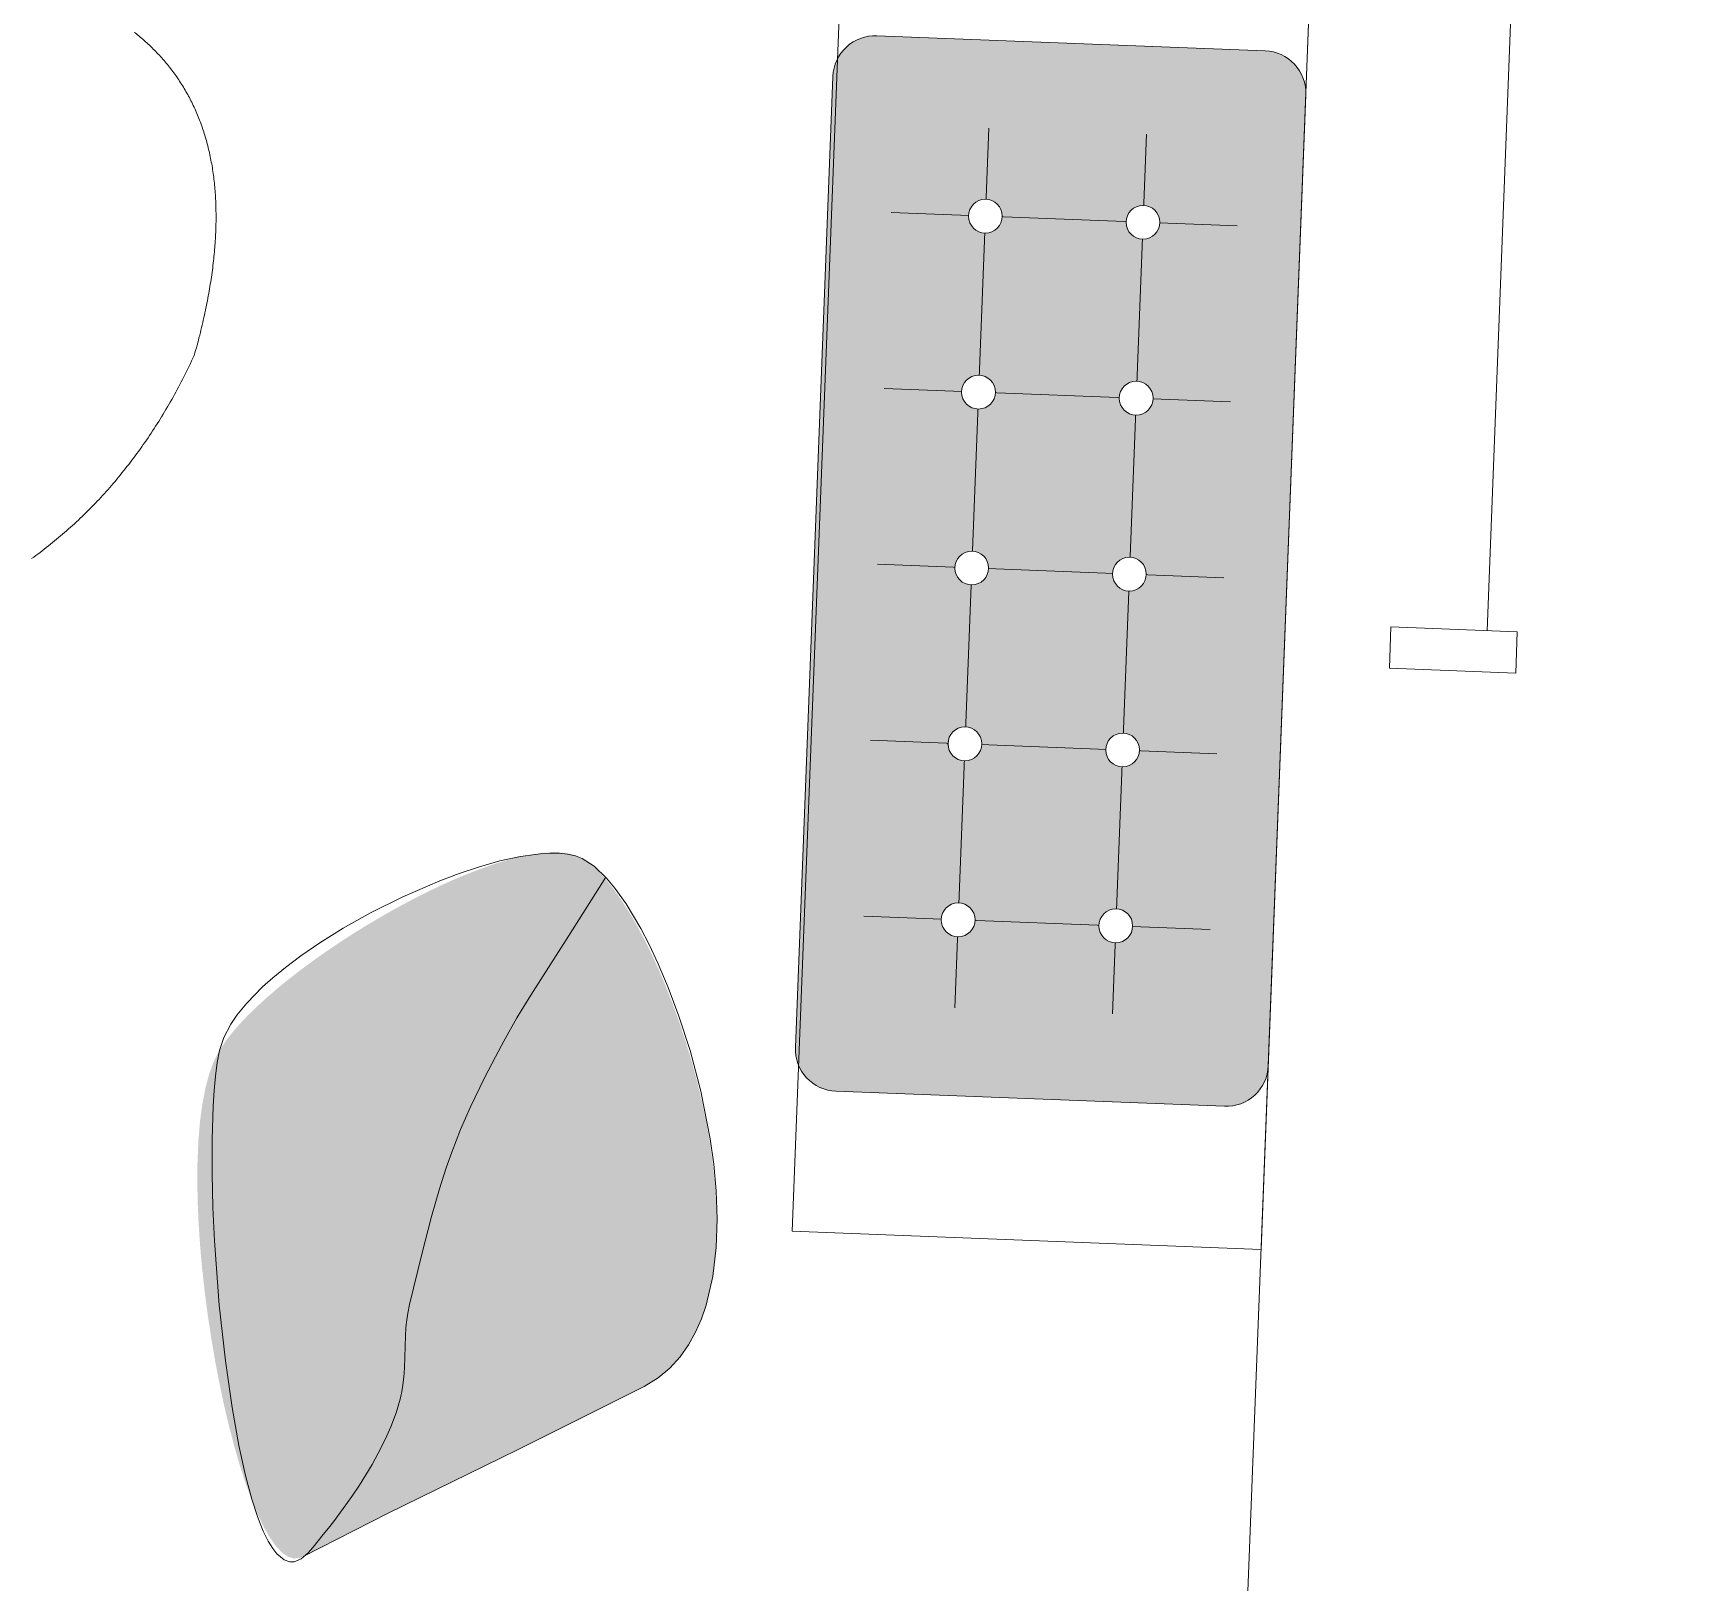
# Model space of a CAD drawing. Header units: millimetres. Extents: x 32078 to 83548, y -4690 to 56252.
# Drawn here: x 81231 to 83183, y 35988 to 37821 of the extents above; entities that cross this region are included whole.
import ezdxf

# ---------------------------------------------------------------- set-up
doc = ezdxf.new("R2010")
doc.units = ezdxf.units.MM
doc.header["$MEASUREMENT"] = 0
for name, color, linetype, lineweight in [('FIXT-JNRY-PART', 42, 'Continuous', 0), ('FNSH-FLOR', 220, 'Continuous', 0), ('FURN-FREE', 1, 'Continuous', 0), ('FURN-PLNT', 211, 'Continuous', 0), ('PRES-FILL', 7, 'Continuous', 0), ('WALL-GLAZ', 140, 'Continuous', 13)]:
    doc.layers.add(name, color=color, linetype=linetype, lineweight=lineweight)

# ---------------------------------------------------------------- blocks, each defined once
blk = doc.blocks.new('*U162')
at = {"linetype": 'ByBlock', "lineweight": -2}
blk.add_hatch(color=7, dxfattribs=at).paths.add_polyline_path([(-247.3, -615.9, -0.414214), (-295.3, -564), (-250.9, 585.1, -0.414214), (-199, 633.2), (260.6, 615.4, -0.414214), (308.7, 563.5), (264.3, -585.6, -0.414214), (212.4, -633.7)])
at = {"color": 0, "linetype": 'ByBlock', "lineweight": -2}
for p, q in [((-106.7, -517.1), (-66.5, 523.8)), ((79.8, -524.3), (120, 516.6)), ((-182.1, 424), (227.6, 408.2)), ((-190.1, 215.8), (219.6, 200)), ((-198.2, 7.7), (211.5, -8.2)), ((-206.2, -200.5), (203.5, -216.4)), ((-214.3, -408.7), (195.4, -424.5))]:
    blk.add_line(p, q, dxfattribs=at)
at = {"color": 0, "linetype": 'ByBlock', "lineweight": -2, "flags": 128}
blk.add_lwpolyline([(-247.3, -615.9, -0.414214), (-295.3, -564), (-250.9, 585.1, -0.414214), (-199, 633.2), (260.6, 615.4, -0.414214), (308.7, 563.5), (264.3, -585.6, -0.414214), (212.4, -633.7), (-247.3, -615.9)], format="xyb", close=True, dxfattribs=at)
at = {"color": 0, "linetype": 'ByBlock', "lineweight": -2}
for points in [[(-69.7, 439.7), (-71, 439.7), (-72.3, 439.6), (-73.5, 439.5), (-74.7, 439.3), (-76, 438.9), (-77.2, 438.6), (-78.3, 438.1), (-79.5, 437.6), (-80.6, 437), (-81.6, 436.3), (-82.7, 435.6), (-83.6, 434.8), (-84.6, 433.9), (-85.4, 433), (-86.2, 432.1), (-87, 431.1), (-87.7, 430), (-88.3, 428.9), (-88.8, 427.8), (-89.3, 426.6), (-89.7, 425.4), (-90, 424.2), (-90.2, 423), (-90.4, 421.7), (-90.5, 420.5), (-90.5, 419.2), (-90.4, 418), (-90.3, 416.7), (-90.1, 415.5), (-89.8, 414.3), (-89.4, 413.1), (-88.9, 411.9), (-88.4, 410.8), (-87.8, 409.6), (-87.1, 408.6), (-86.4, 407.6), (-85.6, 406.6), (-84.8, 405.7), (-83.8, 404.8), (-82.9, 404), (-81.9, 403.2), (-80.8, 402.6), (-79.7, 401.9), (-78.6, 401.4), (-77.4, 400.9), (-76.2, 400.5), (-75, 400.2), (-73.8, 400), (-72.5, 399.8), (-71.3, 399.7), (-70, 399.7), (-68.8, 399.8), (-67.5, 399.9), (-66.3, 400.2), (-65.1, 400.5), (-63.9, 400.8), (-62.7, 401.3), (-61.6, 401.8), (-60.5, 402.4), (-59.4, 403.1), (-58.4, 403.8), (-57.4, 404.6), (-56.5, 405.5), (-55.6, 406.4), (-54.8, 407.3), (-54.1, 408.3), (-53.4, 409.4), (-52.8, 410.5), (-52.2, 411.6), (-51.7, 412.8), (-51.3, 414), (-51, 415.2), (-50.8, 416.4), (-50.6, 417.7), (-50.5, 418.9), (-50.5, 420.2), (-50.6, 421.4), (-50.7, 422.7), (-51, 423.9), (-51.3, 425.1), (-51.6, 426.3), (-52.1, 427.5), (-52.6, 428.7), (-53.2, 429.8), (-53.9, 430.8), (-54.6, 431.8), (-55.4, 432.8), (-56.3, 433.7), (-57.2, 434.6), (-58.1, 435.4), (-59.2, 436.2), (-60.2, 436.8), (-61.3, 437.5), (-62.4, 438), (-63.6, 438.5), (-64.8, 438.9), (-66, 439.2), (-67.2, 439.4)], [(116.8, 432.5), (115.5, 432.5), (114.3, 432.4), (113, 432.3), (111.8, 432), (110.6, 431.7), (109.4, 431.4), (108.2, 430.9), (107.1, 430.4), (106, 429.8), (104.9, 429.1), (103.9, 428.4), (102.9, 427.6), (102, 426.7), (101.1, 425.8), (100.3, 424.9), (99.6, 423.9), (98.9, 422.8), (98.3, 421.7), (97.7, 420.6), (97.3, 419.4), (96.9, 418.2), (96.5, 417), (96.3, 415.8), (96.1, 414.5), (96, 413.3), (96, 412), (96.1, 410.8), (96.2, 409.5), (96.5, 408.3), (96.8, 407.1), (97.2, 405.9), (97.6, 404.7), (98.1, 403.5), (98.7, 402.4), (99.4, 401.4), (100.1, 400.4), (100.9, 399.4), (101.8, 398.5), (102.7, 397.6), (103.6, 396.8), (104.7, 396), (105.7, 395.4), (106.8, 394.7), (107.9, 394.2), (109.1, 393.7), (110.3, 393.3), (111.5, 393), (112.7, 392.8), (114, 392.6), (115.2, 392.5), (116.5, 392.5), (117.8, 392.6), (119, 392.7), (120.2, 392.9), (121.5, 393.2), (122.7, 393.6), (123.8, 394.1), (125, 394.6), (126.1, 395.2), (127.1, 395.9), (128.2, 396.6), (129.1, 397.4), (130.1, 398.3), (130.9, 399.2), (131.7, 400.1), (132.5, 401.1), (133.2, 402.2), (133.8, 403.3), (134.3, 404.4), (134.8, 405.6), (135.2, 406.8), (135.5, 408), (135.8, 409.2), (135.9, 410.5), (136, 411.7), (136, 413), (135.9, 414.2), (135.8, 415.5), (135.6, 416.7), (135.3, 417.9), (134.9, 419.1), (134.4, 420.3), (133.9, 421.4), (133.3, 422.6), (132.6, 423.6), (131.9, 424.6), (131.1, 425.6), (130.3, 426.5), (129.4, 427.4), (128.4, 428.2), (127.4, 429), (126.3, 429.6), (125.2, 430.2), (124.1, 430.8), (122.9, 431.3), (121.7, 431.7), (120.5, 432), (119.3, 432.2)], [(-77.8, 231.5), (-79, 231.5), (-80.3, 231.4), (-81.5, 231.3), (-82.8, 231.1), (-84, 230.8), (-85.2, 230.4), (-86.4, 229.9), (-87.5, 229.4), (-88.6, 228.8), (-89.7, 228.1), (-90.7, 227.4), (-91.7, 226.6), (-92.6, 225.8), (-93.5, 224.9), (-94.3, 223.9), (-95, 222.9), (-95.7, 221.8), (-96.3, 220.7), (-96.9, 219.6), (-97.3, 218.4), (-97.7, 217.2), (-98, 216), (-98.3, 214.8), (-98.5, 213.6), (-98.5, 212.3), (-98.6, 211), (-98.5, 209.8), (-98.3, 208.5), (-98.1, 207.3), (-97.8, 206.1), (-97.4, 204.9), (-97, 203.7), (-96.4, 202.6), (-95.8, 201.5), (-95.2, 200.4), (-94.5, 199.4), (-93.7, 198.4), (-92.8, 197.5), (-91.9, 196.6), (-90.9, 195.8), (-89.9, 195.1), (-88.9, 194.4), (-87.8, 193.8), (-86.6, 193.2), (-85.5, 192.8), (-84.3, 192.4), (-83.1, 192), (-81.8, 191.8), (-80.6, 191.6), (-79.3, 191.5), (-78.1, 191.5), (-76.8, 191.6), (-75.6, 191.7), (-74.3, 192), (-73.1, 192.3), (-71.9, 192.7), (-70.7, 193.1), (-69.6, 193.6), (-68.5, 194.2), (-67.4, 194.9), (-66.4, 195.6), (-65.4, 196.4), (-64.5, 197.3), (-63.7, 198.2), (-62.8, 199.2), (-62.1, 200.2), (-61.4, 201.2), (-60.8, 202.3), (-60.3, 203.4), (-59.8, 204.6), (-59.4, 205.8), (-59.1, 207), (-58.8, 208.3), (-58.7, 209.5), (-58.6, 210.8), (-58.6, 212), (-58.6, 213.3), (-58.8, 214.5), (-59, 215.7), (-59.3, 217), (-59.7, 218.2), (-60.1, 219.3), (-60.7, 220.5), (-61.3, 221.6), (-61.9, 222.6), (-62.7, 223.7), (-63.5, 224.6), (-64.3, 225.6), (-65.2, 226.4), (-66.2, 227.2), (-67.2, 228), (-68.3, 228.7), (-69.4, 229.3), (-70.5, 229.8), (-71.6, 230.3), (-72.8, 230.7), (-74.1, 231), (-75.3, 231.3)], [(108.7, 224.3), (107.5, 224.3), (106.2, 224.2), (105, 224.1), (103.8, 223.9), (102.5, 223.6), (101.3, 223.2), (100.2, 222.7), (99, 222.2), (97.9, 221.6), (96.9, 220.9), (95.8, 220.2), (94.9, 219.4), (93.9, 218.6), (93.1, 217.7), (92.3, 216.7), (91.5, 215.7), (90.8, 214.6), (90.2, 213.5), (89.7, 212.4), (89.2, 211.2), (88.8, 210), (88.5, 208.8), (88.2, 207.6), (88.1, 206.3), (88, 205.1), (88, 203.8), (88.1, 202.6), (88.2, 201.3), (88.4, 200.1), (88.7, 198.9), (89.1, 197.7), (89.6, 196.5), (90.1, 195.4), (90.7, 194.3), (91.4, 193.2), (92.1, 192.2), (92.9, 191.2), (93.7, 190.3), (94.6, 189.4), (95.6, 188.6), (96.6, 187.9), (97.7, 187.2), (98.8, 186.6), (99.9, 186), (101.1, 185.5), (102.3, 185.2), (103.5, 184.8), (104.7, 184.6), (105.9, 184.4), (107.2, 184.3), (108.5, 184.3), (109.7, 184.4), (111, 184.5), (112.2, 184.8), (113.4, 185.1), (114.6, 185.5), (115.8, 185.9), (116.9, 186.4), (118, 187), (119.1, 187.7), (120.1, 188.4), (121.1, 189.2), (122, 190.1), (122.9, 191), (123.7, 191.9), (124.4, 193), (125.1, 194), (125.7, 195.1), (126.3, 196.2), (126.7, 197.4), (127.1, 198.6), (127.5, 199.8), (127.7, 201), (127.9, 202.3), (128, 203.5), (128, 204.8), (127.9, 206.1), (127.8, 207.3), (127.5, 208.5), (127.2, 209.8), (126.8, 211), (126.4, 212.1), (125.9, 213.3), (125.3, 214.4), (124.6, 215.4), (123.9, 216.5), (123.1, 217.4), (122.2, 218.4), (121.3, 219.2), (120.3, 220), (119.3, 220.8), (118.3, 221.5), (117.2, 222.1), (116, 222.6), (114.9, 223.1), (113.7, 223.5), (112.5, 223.8), (111.2, 224)], [(-85.8, 23.3), (-87.1, 23.3), (-88.3, 23.3), (-89.6, 23.1), (-90.8, 22.9), (-92, 22.6), (-93.2, 22.2), (-94.4, 21.8), (-95.6, 21.2), (-96.7, 20.6), (-97.7, 20), (-98.7, 19.2), (-99.7, 18.4), (-100.6, 17.6), (-101.5, 16.7), (-102.3, 15.7), (-103.1, 14.7), (-103.7, 13.7), (-104.4, 12.6), (-104.9, 11.4), (-105.4, 10.3), (-105.8, 9.1), (-106.1, 7.9), (-106.3, 6.6), (-106.5, 5.4), (-106.6, 4.1), (-106.6, 2.9), (-106.5, 1.6), (-106.4, 0.4), (-106.2, -0.9), (-105.9, -2.1), (-105.5, -3.3), (-105, -4.5), (-104.5, -5.6), (-103.9, -6.7), (-103.2, -7.8), (-102.5, -8.8), (-101.7, -9.8), (-100.8, -10.7), (-99.9, -11.6), (-99, -12.4), (-98, -13.1), (-96.9, -13.8), (-95.8, -14.4), (-94.7, -15), (-93.5, -15.4), (-92.3, -15.8), (-91.1, -16.1), (-89.9, -16.4), (-88.6, -16.6), (-87.4, -16.6), (-86.1, -16.6), (-84.9, -16.6), (-83.6, -16.4), (-82.4, -16.2), (-81.2, -15.9), (-80, -15.5), (-78.8, -15.1), (-77.7, -14.5), (-76.5, -13.9), (-75.5, -13.3), (-74.5, -12.5), (-73.5, -11.8), (-72.6, -10.9), (-71.7, -10), (-70.9, -9), (-70.1, -8), (-69.5, -7), (-68.9, -5.9), (-68.3, -4.7), (-67.8, -3.6), (-67.4, -2.4), (-67.1, -1.2), (-66.9, 0.1), (-66.7, 1.3), (-66.6, 2.6), (-66.6, 3.8), (-66.7, 5.1), (-66.8, 6.3), (-67.1, 7.6), (-67.4, 8.8), (-67.7, 10), (-68.2, 11.2), (-68.7, 12.3), (-69.3, 13.4), (-70, 14.5), (-70.7, 15.5), (-71.5, 16.5), (-72.4, 17.4), (-73.3, 18.3), (-74.2, 19.1), (-75.2, 19.8), (-76.3, 20.5), (-77.4, 21.1), (-78.5, 21.6), (-79.7, 22.1), (-80.9, 22.5), (-82.1, 22.8), (-83.3, 23.1)], [(100.7, 16.1), (99.4, 16.1), (98.2, 16.1), (96.9, 15.9), (95.7, 15.7), (94.5, 15.4), (93.3, 15), (92.1, 14.6), (91, 14), (89.9, 13.4), (88.8, 12.8), (87.8, 12), (86.8, 11.2), (85.9, 10.4), (85, 9.5), (84.2, 8.5), (83.5, 7.5), (82.8, 6.4), (82.2, 5.3), (81.6, 4.2), (81.2, 3), (80.8, 1.9), (80.4, 0.6), (80.2, -0.6), (80, -1.8), (79.9, -3.1), (79.9, -4.3), (80, -5.6), (80.2, -6.8), (80.4, -8.1), (80.7, -9.3), (81.1, -10.5), (81.5, -11.7), (82, -12.8), (82.6, -13.9), (83.3, -15), (84, -16), (84.8, -17), (85.7, -17.9), (86.6, -18.8), (87.6, -19.6), (88.6, -20.3), (89.6, -21), (90.7, -21.6), (91.9, -22.2), (93, -22.6), (94.2, -23), (95.4, -23.3), (96.7, -23.6), (97.9, -23.8), (99.2, -23.8), (100.4, -23.9), (101.7, -23.8), (102.9, -23.6), (104.2, -23.4), (105.4, -23.1), (106.6, -22.7), (107.7, -22.3), (108.9, -21.7), (110, -21.1), (111.1, -20.5), (112.1, -19.8), (113, -19), (114, -18.1), (114.8, -17.2), (115.6, -16.2), (116.4, -15.2), (117.1, -14.2), (117.7, -13.1), (118.2, -11.9), (118.7, -10.8), (119.1, -9.6), (119.4, -8.4), (119.7, -7.1), (119.8, -5.9), (119.9, -4.6), (119.9, -3.4), (119.9, -2.1), (119.7, -0.9), (119.5, 0.4), (119.2, 1.6), (118.8, 2.8), (118.3, 3.9), (117.8, 5.1), (117.2, 6.2), (116.6, 7.3), (115.8, 8.3), (115, 9.3), (114.2, 10.2), (113.3, 11), (112.3, 11.9), (111.3, 12.6), (110.2, 13.3), (109.1, 13.9), (108, 14.4), (106.8, 14.9), (105.6, 15.3), (104.4, 15.6), (103.2, 15.9)], [(-93.9, -184.8), (-95.1, -184.8), (-96.4, -184.9), (-97.6, -185.1), (-98.9, -185.3), (-100.1, -185.6), (-101.3, -186), (-102.5, -186.4), (-103.6, -186.9), (-104.7, -187.5), (-105.8, -188.2), (-106.8, -188.9), (-107.8, -189.7), (-108.7, -190.6), (-109.6, -191.5), (-110.4, -192.5), (-111.1, -193.5), (-111.8, -194.5), (-112.4, -195.6), (-112.9, -196.8), (-113.4, -197.9), (-113.8, -199.1), (-114.1, -200.3), (-114.4, -201.6), (-114.5, -202.8), (-114.6, -204.1), (-114.6, -205.3), (-114.6, -206.6), (-114.4, -207.8), (-114.2, -209.1), (-113.9, -210.3), (-113.5, -211.5), (-113.1, -212.6), (-112.5, -213.8), (-111.9, -214.9), (-111.3, -216), (-110.5, -217), (-109.7, -217.9), (-108.9, -218.9), (-108, -219.7), (-107, -220.5), (-106, -221.3), (-105, -222), (-103.9, -222.6), (-102.7, -223.1), (-101.6, -223.6), (-100.4, -224), (-99.2, -224.3), (-97.9, -224.6), (-96.7, -224.7), (-95.4, -224.8), (-94.2, -224.8), (-92.9, -224.8), (-91.7, -224.6), (-90.4, -224.4), (-89.2, -224.1), (-88, -223.7), (-86.8, -223.2), (-85.7, -222.7), (-84.6, -222.1), (-83.5, -221.5), (-82.5, -220.7), (-81.5, -219.9), (-80.6, -219.1), (-79.7, -218.2), (-78.9, -217.2), (-78.2, -216.2), (-77.5, -215.1), (-76.9, -214), (-76.4, -212.9), (-75.9, -211.7), (-75.5, -210.5), (-75.2, -209.3), (-74.9, -208.1), (-74.8, -206.9), (-74.7, -205.6), (-74.7, -204.3), (-74.7, -203.1), (-74.9, -201.8), (-75.1, -200.6), (-75.4, -199.4), (-75.8, -198.2), (-76.2, -197), (-76.8, -195.9), (-77.4, -194.8), (-78, -193.7), (-78.8, -192.7), (-79.6, -191.7), (-80.4, -190.8), (-81.3, -189.9), (-82.3, -189.1), (-83.3, -188.4), (-84.3, -187.7), (-85.4, -187.1), (-86.6, -186.5), (-87.7, -186.1), (-88.9, -185.7), (-90.1, -185.3), (-91.4, -185.1)], [(92.7, -192.1), (91.4, -192), (90.1, -192.1), (88.9, -192.3), (87.7, -192.5), (86.4, -192.8), (85.2, -193.2), (84.1, -193.6), (82.9, -194.2), (81.8, -194.8), (80.8, -195.4), (79.7, -196.1), (78.8, -196.9), (77.8, -197.8), (77, -198.7), (76.2, -199.7), (75.4, -200.7), (74.7, -201.7), (74.1, -202.8), (73.6, -204), (73.1, -205.1), (72.7, -206.3), (72.4, -207.5), (72.2, -208.8), (72, -210), (71.9, -211.3), (71.9, -212.5), (72, -213.8), (72.1, -215), (72.3, -216.3), (72.6, -217.5), (73, -218.7), (73.5, -219.9), (74, -221), (74.6, -222.1), (75.3, -223.2), (76, -224.2), (76.8, -225.2), (77.6, -226.1), (78.5, -226.9), (79.5, -227.8), (80.5, -228.5), (81.6, -229.2), (82.7, -229.8), (83.8, -230.3), (85, -230.8), (86.2, -231.2), (87.4, -231.5), (88.6, -231.8), (89.9, -231.9), (91.1, -232), (92.4, -232), (93.6, -232), (94.9, -231.8), (96.1, -231.6), (97.3, -231.3), (98.5, -230.9), (99.7, -230.5), (100.8, -229.9), (101.9, -229.3), (103, -228.7), (104, -227.9), (105, -227.1), (105.9, -226.3), (106.8, -225.4), (107.6, -224.4), (108.3, -223.4), (109, -222.3), (109.6, -221.2), (110.2, -220.1), (110.7, -218.9), (111, -217.8), (111.4, -216.5), (111.6, -215.3), (111.8, -214.1), (111.9, -212.8), (111.9, -211.6), (111.8, -210.3), (111.7, -209.1), (111.4, -207.8), (111.1, -206.6), (110.7, -205.4), (110.3, -204.2), (109.8, -203.1), (109.2, -202), (108.5, -200.9), (107.8, -199.9), (107, -198.9), (106.1, -198), (105.2, -197.1), (104.3, -196.3), (103.2, -195.6), (102.2, -194.9), (101.1, -194.3), (100, -193.7), (98.8, -193.3), (97.6, -192.9), (96.4, -192.6), (95.2, -192.3)], [(-101.9, -393), (-103.2, -393), (-104.4, -393.1), (-105.7, -393.2), (-106.9, -393.5), (-108.1, -393.8), (-109.3, -394.1), (-110.5, -394.6), (-111.6, -395.1), (-112.8, -395.7), (-113.8, -396.4), (-114.8, -397.1), (-115.8, -397.9), (-116.7, -398.8), (-117.6, -399.7), (-118.4, -400.6), (-119.2, -401.6), (-119.8, -402.7), (-120.4, -403.8), (-121, -404.9), (-121.5, -406.1), (-121.9, -407.3), (-122.2, -408.5), (-122.4, -409.7), (-122.6, -411), (-122.7, -412.2), (-122.7, -413.5), (-122.6, -414.7), (-122.5, -416), (-122.2, -417.2), (-121.9, -418.5), (-121.6, -419.6), (-121.1, -420.8), (-120.6, -422), (-120, -423.1), (-119.3, -424.1), (-118.6, -425.2), (-117.8, -426.1), (-116.9, -427), (-116, -427.9), (-115.1, -428.7), (-114.1, -429.5), (-113, -430.1), (-111.9, -430.8), (-110.8, -431.3), (-109.6, -431.8), (-108.4, -432.2), (-107.2, -432.5), (-106, -432.7), (-104.7, -432.9), (-103.5, -433), (-102.2, -433), (-101, -432.9), (-99.7, -432.8), (-98.5, -432.6), (-97.3, -432.3), (-96.1, -431.9), (-94.9, -431.4), (-93.7, -430.9), (-92.6, -430.3), (-91.6, -429.6), (-90.6, -428.9), (-89.6, -428.1), (-88.7, -427.3), (-87.8, -426.3), (-87, -425.4), (-86.2, -424.4), (-85.6, -423.3), (-84.9, -422.2), (-84.4, -421.1), (-83.9, -419.9), (-83.5, -418.7), (-83.2, -417.5), (-83, -416.3), (-82.8, -415), (-82.7, -413.8), (-82.7, -412.5), (-82.8, -411.3), (-82.9, -410), (-83.1, -408.8), (-83.5, -407.6), (-83.8, -406.4), (-84.3, -405.2), (-84.8, -404.1), (-85.4, -403), (-86.1, -401.9), (-86.8, -400.9), (-87.6, -399.9), (-88.5, -399), (-89.4, -398.1), (-90.3, -397.3), (-91.3, -396.5), (-92.4, -395.9), (-93.5, -395.3), (-94.6, -394.7), (-95.8, -394.2), (-97, -393.8), (-98.2, -393.5), (-99.4, -393.3)], [(84.6, -400.2), (83.4, -400.2), (82.1, -400.3), (80.9, -400.4), (79.6, -400.7), (78.4, -401), (77.2, -401.4), (76, -401.8), (74.9, -402.3), (73.8, -402.9), (72.7, -403.6), (71.7, -404.3), (70.7, -405.1), (69.8, -406), (68.9, -406.9), (68.1, -407.8), (67.4, -408.9), (66.7, -409.9), (66.1, -411), (65.5, -412.1), (65.1, -413.3), (64.7, -414.5), (64.4, -415.7), (64.1, -416.9), (63.9, -418.2), (63.9, -419.4), (63.8, -420.7), (63.9, -422), (64.1, -423.2), (64.3, -424.4), (64.6, -425.7), (65, -426.9), (65.4, -428), (66, -429.2), (66.6, -430.3), (67.2, -431.3), (67.9, -432.4), (68.7, -433.3), (69.6, -434.3), (70.5, -435.1), (71.5, -435.9), (72.5, -436.7), (73.5, -437.4), (74.6, -438), (75.8, -438.5), (76.9, -439), (78.1, -439.4), (79.3, -439.7), (80.6, -439.9), (81.8, -440.1), (83.1, -440.2), (84.3, -440.2), (85.6, -440.1), (86.8, -440), (88.1, -439.8), (89.3, -439.5), (90.5, -439.1), (91.6, -438.6), (92.8, -438.1), (93.9, -437.5), (95, -436.8), (96, -436.1), (97, -435.3), (97.9, -434.5), (98.7, -433.6), (99.6, -432.6), (100.3, -431.6), (101, -430.5), (101.6, -429.4), (102.1, -428.3), (102.6, -427.1), (103, -425.9), (103.3, -424.7), (103.6, -423.5), (103.7, -422.2), (103.8, -421), (103.8, -419.7), (103.8, -418.5), (103.6, -417.2), (103.4, -416), (103.1, -414.8), (102.7, -413.6), (102.3, -412.4), (101.7, -411.3), (101.1, -410.2), (100.5, -409.1), (99.7, -408.1), (98.9, -407.1), (98.1, -406.2), (97.2, -405.3), (96.2, -404.5), (95.2, -403.8), (94.1, -403.1), (93, -402.5), (91.9, -401.9), (90.7, -401.4), (89.6, -401.1), (88.3, -400.7), (87.1, -400.5)]]:
    blk.add_wipeout(points, dxfattribs=at)
for centre in [(-70.5, 419.7), (116, 412.5), (-78.6, 211.5), (108, 204.3), (-86.6, 3.3), (99.9, -3.9), (-94.7, -204.8), (91.9, -212), (-102.7, -413), (83.8, -420.2)]:
    blk.add_circle(centre, 20, dxfattribs=at)

msp = doc.modelspace()

# ---------------------------------------------------------------- hatches: boundary and pattern name
at = {"layer": 'PRES-FILL'}
h = msp.add_hatch(color=7, dxfattribs=at)
edge = h.paths.add_edge_path()
edge.add_spline(control_points=[(81555.3, 36021.2), (81555.7, 36021.5), (81556.1, 36021.9), (81556.5, 36022.3)], knot_values=[0, 0, 0, 0, 1, 1, 1, 1], degree=3, periodic=0)
edge.add_spline(control_points=[(81556.5, 36022.3), (81556.6, 36022.4), (81556.7, 36022.5), (81556.9, 36022.6), (81566.8, 36032.5), (81583.4, 36050.9), (81600.6, 36073.7)], knot_values=[0, 0, 0, 0, 0.013016, 0.013016, 0.013016, 1, 1, 1, 1], degree=3, periodic=0)
edge.add_spline(control_points=[(81600.6, 36073.7), (81629.1, 36111.3), (81659.6, 36160.9), (81665.8, 36204.5)], knot_values=[0, 0, 0, 0, 1, 1, 1, 1], degree=3, periodic=0)
edge.add_line((81665.8, 36204.5), (81665.8, 36204.5))
edge.add_spline(control_points=[(81665.8, 36204.5), (81666.1, 36206.2), (81666.3, 36207.9), (81666.5, 36209.6)], knot_values=[0, 0, 0, 0, 1, 1, 1, 1], degree=3, periodic=0)
edge.add_spline(control_points=[(81666.5, 36209.6), (81670.9, 36245.2), (81668.5, 36281.8), (81677, 36316.6)], knot_values=[0, 0, 0, 0, 1, 1, 1, 1], degree=3, periodic=0)
edge.add_line((81677, 36316.6), (81677, 36316.6))
edge.add_line((81677, 36316.6), (81677, 36316.6))
edge.add_spline(control_points=[(81677, 36316.6), (81696.3, 36395.8), (81714.2, 36476.1), (81749.3, 36550.5)], knot_values=[0, 0, 0, 0, 1, 1, 1, 1], degree=3, periodic=0)
edge.add_spline(control_points=[(81749.3, 36550.5), (81763.6, 36580.7), (81778.4, 36610.3), (81794.6, 36639.1)], knot_values=[0, 0, 0, 0, 1, 1, 1, 1], degree=3, periodic=0)
edge.add_spline(control_points=[(81794.6, 36639.1), (81802.9, 36653.7), (81811.5, 36668.2), (81820.6, 36682.5)], knot_values=[0, 0, 0, 0, 1, 1, 1, 1], degree=3, periodic=0)
edge.add_line((81820.6, 36682.5), (81908.4, 36820.6))
edge.add_spline(control_points=[(81908.4, 36820.6), (81899.1, 36831.3), (81890, 36839.4), (81881.3, 36844.4), (81804.3, 36888.7), (81512.9, 36717.7), (81452, 36617.1), (81377.1, 36493.3), (81479.6, 35958.4), (81554.7, 36020.6)], knot_values=[0, 0, 0, 0, 0.048113, 0.048113, 0.048113, 0.474872, 0.474872, 0.474872, 1, 1, 1, 1], degree=3, periodic=0)
edge.add_spline(control_points=[(81554.7, 36020.6), (81554.9, 36020.8), (81555.1, 36021), (81555.3, 36021.2)], knot_values=[0, 0, 0, 0, 1, 1, 1, 1], degree=3, periodic=0)
h = msp.add_hatch(color=7, dxfattribs=at)
edge = h.paths.add_edge_path()
edge.add_spline(control_points=[(81551.2, 36018.2), (81684.3, 36088), (81821.6, 36149.7), (81954.7, 36219.5), (82124.3, 36308.4), (82006.2, 36708), (81908.4, 36820.6)], knot_values=[0, 0, 0, 0, 0.439797, 0.439797, 0.439797, 1, 1, 1, 1], degree=3, periodic=0)
edge.add_line((81908.4, 36820.6), (81820.6, 36682.5))
edge.add_spline(control_points=[(81820.6, 36682.5), (81793.7, 36640.3), (81770.9, 36596.1), (81749.3, 36550.5), (81714.2, 36476.1), (81696.3, 36395.8), (81677, 36316.6), (81668.1, 36280.1), (81671.2, 36241.7), (81665.8, 36204.5), (81655.7, 36134.5), (81583.3, 36048.9), (81556.9, 36022.6), (81555, 36020.8), (81553.1, 36019.3), (81551.2, 36018.2)], knot_values=[0, 0, 0, 0, 0.204169, 0.204169, 0.204169, 0.537477, 0.537477, 0.537477, 0.690892, 0.690892, 0.690892, 0.979459, 0.979459, 0.979459, 1, 1, 1, 1], degree=3, periodic=0)

# ---------------------------------------------------------------- linework, layer by layer
at = {"layer": 'FIXT-JNRY-PART', "flags": 128}
msp.add_lwpolyline([(82129.8, 36403.2), (82302.7, 40877.5), (82857.5, 40856.1), (82684.6, 36381.7), (82129.8, 36403.2)], close=True, dxfattribs=at)
at = {"layer": 'FURN-FREE', "flags": 128}
for points in [[(81351.7, 37821.8), (81353.4, 37820.5), (81355.1, 37819.1), (81356.7, 37817.8), (81358.3, 37816.4), (81360, 37815), (81361.6, 37813.7), (81363.1, 37812.3), (81364.7, 37810.9), (81366.3, 37809.4), (81367.8, 37808), (81369.3, 37806.6), (81370.9, 37805.1), (81372.4, 37803.7), (81373.8, 37802.2), (81375.3, 37800.8), (81376.8, 37799.3), (81378.2, 37797.8), (81379.6, 37796.3), (81381, 37794.8), (81382.4, 37793.2), (81383.8, 37791.7), (81385.2, 37790.2), (81386.5, 37788.6), (81387.9, 37787), (81389.2, 37785.5), (81390.5, 37783.9), (81391.8, 37782.3), (81393.1, 37780.7), (81394.3, 37779.1), (81395.6, 37777.4), (81396.8, 37775.8), (81398, 37774.2), (81399.2, 37772.5), (81400.4, 37770.8), (81401.6, 37769.2), (81402.8, 37767.5), (81403.9, 37765.8), (81405, 37764.1), (81406.2, 37762.4), (81407.3, 37760.7), (81408.3, 37758.9), (81409.4, 37757.2), (81410.5, 37755.4), (81411.5, 37753.7), (81412.5, 37751.9), (81413.6, 37750.1), (81414.6, 37748.3), (81415.5, 37746.5), (81416.5, 37744.7), (81417.5, 37742.9), (81418.4, 37741), (81419.3, 37739.2), (81420.2, 37737.3), (81421.1, 37735.5), (81422, 37733.6), (81422.9, 37731.7), (81423.7, 37729.8), (81424.6, 37727.9), (81425.4, 37726), (81426.2, 37724.1), (81427, 37722.1), (81427.8, 37720.2), (81428.6, 37718.2), (81429.3, 37716.3), (81430, 37714.3), (81430.8, 37712.3), (81431.5, 37710.3), (81432.2, 37708.3), (81432.8, 37706.3), (81433.5, 37704.3), (81434.1, 37702.3), (81434.8, 37700.2), (81435.4, 37698.2), (81436, 37696.1), (81436.6, 37694), (81437.2, 37691.9), (81437.7, 37689.9), (81438.3, 37687.8), (81438.8, 37685.6), (81439.3, 37683.5), (81439.8, 37681.4), (81440.3, 37679.2), (81440.8, 37677.1), (81441.2, 37674.9), (81441.7, 37672.8), (81442.1, 37670.6), (81442.5, 37668.4), (81442.9, 37666.2), (81443.3, 37664), (81443.7, 37661.7), (81444, 37659.5), (81444.3, 37657.3), (81444.7, 37655), (81445, 37652.7), (81445.3, 37650.5), (81445.6, 37648.2), (81445.8, 37645.9), (81446.1, 37643.6), (81446.3, 37641.3), (81446.5, 37639), (81446.7, 37636.6), (81446.9, 37634.3), (81447.1, 37631.9), (81447.3, 37629.6), (81447.4, 37627.2), (81447.6, 37624.8), (81447.7, 37622.4), (81447.8, 37620), (81447.9, 37617.6), (81447.9, 37615.2), (81448, 37612.8), (81448, 37610.3), (81448.1, 37607.9), (81448.1, 37605.4), (81448.1, 37602.9), (81448.1, 37600.4), (81448.1, 37600.4), (81448.1, 37597.9), (81448, 37595.4), (81448, 37592.9), (81447.9, 37590.4), (81447.8, 37587.9), (81447.7, 37585.3), (81447.6, 37582.8), (81447.4, 37580.2), (81447.3, 37577.7), (81447.1, 37575.1), (81447, 37572.5), (81446.8, 37569.9), (81446.6, 37567.3), (81446.4, 37564.6), (81446.1, 37562), (81445.9, 37559.4), (81445.6, 37556.7), (81445.3, 37554.1), (81445, 37551.4), (81444.7, 37548.7), (81444.4, 37546), (81444.1, 37543.3), (81443.7, 37540.6), (81443.4, 37537.9), (81443, 37535.1), (81442.6, 37532.4), (81442.2, 37529.6), (81441.8, 37526.9), (81441.3, 37524.1), (81440.9, 37521.3), (81440.4, 37518.5), (81439.9, 37515.7), (81439.4, 37512.9), (81438.9, 37510.1), (81438.4, 37507.3), (81437.8, 37504.4), (81437.3, 37501.6), (81436.7, 37498.7), (81436.1, 37495.8), (81435.5, 37493), (81434.9, 37490.1), (81434.3, 37487.2), (81433.6, 37484.3), (81433, 37481.3), (81432.3, 37478.4), (81431.6, 37475.5), (81430.9, 37472.5), (81430.2, 37469.6), (81429.5, 37466.6), (81428.7, 37463.6), (81427.9, 37460.6), (81427.2, 37457.6), (81426.4, 37454.6), (81425.6, 37451.6), (81424.8, 37448.5), (81423.9, 37445.5), (81423.1, 37442.5), (81422.2, 37439.4)], [(81422.2, 37439.4), (81420.7, 37436.2), (81419.2, 37433.1), (81417.7, 37429.9), (81416.2, 37426.8), (81414.7, 37423.7), (81413.2, 37420.6), (81411.6, 37417.5), (81410.1, 37414.4), (81408.5, 37411.3), (81406.9, 37408.3), (81405.3, 37405.3), (81403.7, 37402.2), (81402.1, 37399.2), (81400.5, 37396.2), (81398.9, 37393.3), (81397.2, 37390.3), (81395.6, 37387.4), (81393.9, 37384.4), (81392.2, 37381.5), (81390.5, 37378.6), (81388.8, 37375.7), (81387.1, 37372.8), (81385.4, 37370), (81383.7, 37367.1), (81381.9, 37364.3), (81380.2, 37361.5), (81378.4, 37358.6), (81376.6, 37355.9), (81374.8, 37353.1), (81373, 37350.3), (81371.2, 37347.6), (81369.4, 37344.8), (81367.6, 37342.1), (81365.7, 37339.4), (81363.9, 37336.7), (81362, 37334), (81360.1, 37331.4), (81358.2, 37328.7), (81356.3, 37326.1), (81354.4, 37323.4), (81352.5, 37320.8), (81350.6, 37318.2), (81348.6, 37315.7), (81346.7, 37313.1), (81344.7, 37310.5), (81342.7, 37308), (81340.7, 37305.5), (81338.7, 37303), (81336.7, 37300.5), (81334.7, 37298), (81332.7, 37295.5), (81330.6, 37293.1), (81328.6, 37290.6), (81326.5, 37288.2), (81324.4, 37285.8), (81322.4, 37283.4), (81320.3, 37281), (81318.1, 37278.6), (81316, 37276.3), (81313.9, 37273.9), (81311.7, 37271.6), (81309.6, 37269.3), (81307.4, 37267), (81305.3, 37264.7), (81303.1, 37262.5), (81300.9, 37260.2), (81298.7, 37258), (81296.4, 37255.7), (81294.2, 37253.5), (81292, 37251.3), (81289.7, 37249.1), (81287.4, 37247), (81285.2, 37244.8), (81282.9, 37242.7), (81280.6, 37240.5), (81278.3, 37238.4), (81275.9, 37236.3), (81273.6, 37234.2), (81271.3, 37232.2), (81268.9, 37230.1), (81266.5, 37228.1), (81264.2, 37226), (81261.8, 37224), (81259.4, 37222), (81257, 37220), (81254.6, 37218.1), (81252.1, 37216.1), (81249.7, 37214.1), (81247.2, 37212.2), (81244.8, 37210.3), (81242.3, 37208.4), (81239.8, 37206.5), (81237.3, 37204.6), (81234.8, 37202.8), (81232.3, 37200.9), (81229.7, 37199.1)]]:
    msp.add_lwpolyline(points, dxfattribs=at)
at = {"layer": 'FURN-FREE', "linetype": 'Continuous', "lineweight": 0, "flags": 128}
msp.add_lwpolyline([(81551.1, 36018.1), (81651.7, 36069.5), (81803.8, 36144.2), (81954.7, 36219.5), (81971.1, 36229.5), (81985.1, 36241.2), (81997.1, 36254.3), (82007.1, 36268.5), (82015.5, 36283.6), (82022.4, 36299.4), (82028, 36315.6), (82035.8, 36349.6), (82039.8, 36384), (82040.9, 36417.9), (82039.7, 36450.8), (82036.9, 36482.4), (82032.8, 36512.4), (82021.7, 36568.7), (82008.9, 36617), (81995.8, 36657.8), (81983.1, 36691.7), (81971.3, 36719.7), (81960.4, 36742.6), (81950.7, 36761.3), (81933.3, 36790.4), (81920.1, 36809), (81910.2, 36820.9), (81895.5, 36835), (81881.3, 36844.4), (81873.2, 36847.5), (81864, 36849.5), (81854, 36850.5), (81843.3, 36850.6), (81832.1, 36849.9), (81808.4, 36846.6), (81784, 36841.3), (81759.7, 36834.4), (81735.9, 36826.5), (81713, 36817.9), (81669.1, 36799), (81630.8, 36779.9), (81598.3, 36761.6), (81571, 36744.6), (81548.5, 36729.2), (81530.1, 36715.4), (81515.2, 36703.1), (81503.1, 36692.2), (81484.4, 36673.1), (81472.7, 36658.8), (81465.5, 36648.2), (81457.1, 36632.4), (81452, 36617.1), (81449.4, 36602.8), (81447.3, 36586.8), (81445.7, 36569.5), (81444.5, 36551.3), (81443.3, 36512.1), (81443.3, 36471.6), (81444.4, 36431.2), (81446.3, 36391.7), (81451.9, 36315.8), (81459.1, 36249.8), (81467, 36194.6), (81475, 36149.7), (81482.9, 36113.9), (81490.4, 36085.9), (81497.4, 36064.5), (81503.9, 36048.3), (81509.8, 36036.3), (81515.2, 36027.6), (81520, 36021.5), (81528.7, 36014.2), (81535.4, 36011.9), (81540.6, 36012), (81548.6, 36015.3), (81556.9, 36022.6), (81562.8, 36029.4), (81568.9, 36036.6), (81575, 36044.1), (81581.1, 36051.7), (81587.1, 36059.4), (81598.5, 36074.8), (81608.8, 36089.3), (81617.7, 36102.6), (81632.7, 36127.2), (81643, 36146.3), (81650.1, 36160.8), (81654.8, 36171.8), (81661, 36188.2), (81665.8, 36204.5), (81667.4, 36211.5), (81668.6, 36218), (81670.1, 36230.4), (81670.9, 36241.3), (81672.2, 36279.3), (81672.8, 36288.7), (81673.4, 36295.7), (81674.8, 36306.2), (81677, 36316.6), (81691.5, 36376), (81703, 36420.4), (81712.6, 36453.5), (81720.5, 36478.1), (81726.9, 36496.5), (81737.5, 36523.7), (81749.3, 36550.5), (81765.8, 36584.5), (81778.6, 36609.6), (81788.5, 36628.1), (81804.1, 36655.6), (81820.6, 36682.5), (81865, 36752.3), (81909.4, 36822.1)], dxfattribs=at)
at = {"layer": 'WALL-GLAZ', "lineweight": 0}
msp.add_line((83002.2, 38414), (82952, 37114), dxfattribs=at)
at = {"layer": 'WALL-GLAZ', "lineweight": 0, "flags": 128}
msp.add_lwpolyline([(82987.7, 37112.6), (82985.8, 37063.6), (82836.3, 37069.4), (82838.2, 37118.4), (82987.7, 37112.6)], close=True, dxfattribs=at)

# ---------------------------------------------------------------- next in the draw order: block references
at = {"layer": 'FURN-PLNT'}
msp.add_blockref('*U162', (82428.8, 37184.7), dxfattribs=at)

# ---------------------------------------------------------------- next in the draw order: linework, layer by layer
at = {"layer": 'FNSH-FLOR', "flags": 128}
msp.add_lwpolyline([(79429.1, 49249.6), (77562.7, 955.6), (80790, 830.9), (80783.9, 671.5), (81303.7, 651.4), (83182.6, 49264.1), (82662.6, 49284.2), (82656.4, 49124.8), (79429.1, 49249.6)], close=True, dxfattribs=at)

doc.saveas('drawing.dxf')
